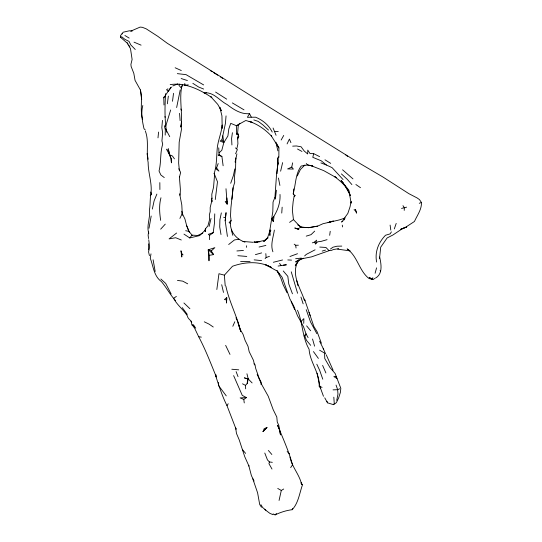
<?xml version="1.0" encoding="UTF-8"?>
<svg xmlns="http://www.w3.org/2000/svg" width="542" height="542" viewBox="0 0 542 542"><rect width="100%" height="100%" fill="white"/><g stroke="black" fill="none" stroke-linecap="round" stroke-linejoin="round"><path stroke-width="0.81" d="M148.826 233.317C146.198 225.946 150.574 217.925 149.382 210.147C150.466 204.713 149.836 199.036 150.94 193.724C152.336 183.203 148.101 173.02 148.142 162.458C145.981 151.956 149.233 141.252 145.324 130.988M278.859 157.437L278.913 147.885L275.871 142.146L277.883 150.879M148.542 249.855L148.589 243.832M166.665 132.207C164.497 119.497 164.802 106.449 165.635 93.637M205.384 228.9L205.35 231.671L204.903 230.486L205.384 228.9L207.904 225.899L209.612 219.578L209.354 214.822L210.215 211.617L210.181 207.532L211.902 200.479L211.82 194.192L213.562 187.166L214.564 174.836L214.158 173.494C216.956 165.107 216.454 155.852 217.369 147.126C218.351 139.633 221.502 132.587 222.213 125.006L222.193 128.312L221.942 115.88L219.781 107.241L221.346 110.751L217.762 104.376L210.696 96.611L211.868 97.567C199.598 89.437 185.31 82.337 170.202 84.606M277.104 173.609L277.951 157.905M235.804 158.115L235.587 168.162L234.34 177.749L234.74 182.2L233.087 187.756L230.872 208.06L230.526 215.933L231.088 220.519L230.343 223.453C230.492 232.464 236.766 239.388 244.97 242.166M279.997 194.429C280.593 203.162 277.152 212.051 272.05 218.988L273.371 221.542L273.981 216.725L272.05 218.988M165.188 135.114L165.31 129.85L164.334 125.683M227.22 201.583L225.201 201.583L227.159 204.185L226 188.724M323.472 396.277L320.478 388.113L319.191 386.182C319.888 372.943 309.868 362.144 309.089 349.217C302.172 337.327 302.822 322.795 297.504 310.248M303.73 323.357L303.866 318.621L300.837 321.663L303.567 326.846L306.006 333.77L308.086 337.619M214.761 213.866L214.456 223.162L213.223 232.647L209.639 235.33L209.49 239.645M269.55 232.112L270.865 230.641L270.16 230.065L269.916 235.513L269.55 232.112L272.809 211.671L273.046 202.051L274.936 197.457L276.738 171.834L278.154 162.925L277.863 158.257L278.432 156.834M179.653 195.296L179.727 193.758M226.752 297.673L226.495 302.91L226.752 297.673L224.408 299.563L226.78 299.943M209.287 255.343L208.995 260.777L208.236 249.835L214.869 247.647L211.272 250.926L208.236 249.835L209.287 255.343L213.629 254.577L211.272 250.926M404.217 210.398L404.359 207.722L402.97 205.662M181.983 254.015L181.78 257.016L180.953 250.783L181.983 254.015L183.06 254.875M281.752 213.067L282.152 207.186M293.364 194.639L293.771 188.901M239.869 123.251L238.29 124.978L237.62 133.23L238.765 136.699L237.782 138.827M226.055 115.9L225.397 123.501L221.922 139.877L223.826 142.58L221.82 150.256L218.968 152.952L219.388 154.951L221.902 156.509L223.128 165.764M162.478 120.385L161.821 127.621L162.654 132.824L161.936 140.906L162.695 144.26C159.937 152.871 161.34 162.214 159.03 171.015L160.866 174.998L164.273 177.566M245.675 388.838L245.472 385.369L247.186 383.587L247.511 380.044M225.187 220.757L226.041 212.762L225.187 220.757L227.416 236.427M233.087 187.756L231.949 199.28M157.993 137.851L158.576 132.065M379.495 258.656L380.721 247.145L387.13 237.952L392.957 234.971L401.717 229.117L406.696 226.881L400.741 229.259M275.39 199.056L276.413 190.208M181.604 121.503L180.906 127.018C182.939 113.244 178.901 99.403 181.936 85.717M235.716 158.095L235.194 162.18L236.888 153.908M172.505 101.273L173.535 93.312M167.349 103.8L168.352 96.124M151.184 216.021L149.003 228.257M351.324 201.644L351.128 203.121L348.858 190.188L341.047 180.527L343.35 182.878M216.834 289.523L218.954 273.71L224.374 275.173L232.484 266.264C244.876 261.793 259.388 260.865 271.244 267.348L265.438 264.672L277.287 271.102L279.421 274.53M329.678 235.316L330.22 231.285M142.803 105.494C140.785 113.285 142.282 121.076 144.003 128.718L145.209 129.89M232.416 132.702L231.59 138.528L231.922 144.951M148.583 232.03L148.129 235.133L148.522 238.548M344.123 219.761L344.292 218.622M277.822 164.931L278.154 162.925M180.229 89.864L176.645 107.54M237.369 138.806L238.487 134.646L237.62 133.23L236.542 134.152L238.487 134.646M375.498 278.107C383.086 273.873 381.155 263.981 379.685 257.037M150.994 253.873L150.242 258.195C153.379 266.224 153.786 276.21 161.428 281.583C166.543 287.626 170.1 294.773 175.513 300.593M246.373 247.335L246.644 245.777M160.967 197.755C158.914 205.249 159.531 212.843 160.662 220.343M274.36 230.072C273.351 237.172 270.228 244.686 272.904 251.786M234.774 168.935L233.473 175.344L230.689 183.284M336.717 400.362L337.971 394.169L337.652 389.691L336.06 385.091M291.752 167.119L287.606 168.921L293.378 169.07L291.752 167.119L292.626 162.864M351.047 201.936L350.044 206.807L347.842 213.426L343.879 218.893M221.339 212.904L219.91 219.727L219.72 227.003L221 234.517M152.343 209.07L154.124 200.784L156.875 194.097M236.922 148.345L237.918 143.833L237.613 137.37L238.765 136.699M279.062 500.449L281.298 490.449L283.717 489.019M247.186 383.587L248.25 378.987L246.935 373.77M280.62 171.184L282.626 162.627M209.124 226.448L211.034 218.426M297.436 262.206C291.264 275.871 300.654 288.378 304.658 300.81L305.031 300.092M179.524 176.895L180.628 172.485L178.833 168.725M292.673 146.157L296.372 145.961L301.095 146.78L304.218 151.008L307.68 153.975L307.761 150.087L310.01 153.542L313.71 153.671L312.788 157.329L321.25 160.805L326.44 165.032L332.111 167.668L343.079 179.571M264.781 453.044L267.457 459.907L269.408 461.947L268.961 463.708L271.996 469.047M314.604 242.071L315.579 243.954L316.582 240.14L314.604 242.071L312.334 242.843M375.105 273.249L376.568 267.856M165.595 126.571L170.655 109.979M301.142 483.288L301.63 484.623L302.632 484.446C299.496 492.908 298.561 502.895 292.179 509.704C286.21 510.435 280.499 512.298 275.092 514.9L273.127 513.918M270.16 230.065L267.592 237.687L263.717 241.583L268.005 237.877M394.305 228.92L396.202 223.412M292.179 509.704L292.599 508.531M216.59 167.885L218.907 171.116L215.784 168.704L216.59 167.885L218.196 163.542M263.08 431.567L264.137 428.722L266.996 427.435L263.08 431.567L266.996 427.435M163.982 104.972L163.792 97.831L164.334 96.395M235.601 153.752L237.382 149.606L235.472 147.905M232.816 326.291L234.801 321.758M182.796 84.498L181.258 87.987L178.914 85.324L179.808 83.99M344.272 219.801L344.746 218.744L341.568 222.044L342.801 221.183M179.897 218.426L182.248 213.48L181.8 204.944L180.147 196.421L180.371 189.239L179.368 176.496M297.267 175.981L300.37 169.571L304.922 164.964M287.07 143.921L289.421 139.077L290.918 142.681M296.725 262.85L295.268 265.837L299.198 260.113M212.234 201.76L211.366 199.51L212.105 198.108M122.126 33.963L123.068 32.235L129.348 30.799L132.187 31.104M324.746 397.828L327.517 402.821L333.547 404.678L334.251 403.39L333.818 397.178M281.169 139.999L283.73 135.432M204.07 92.926C213.48 91.584 219.496 100.717 227.159 104.579C233.507 109.464 241.156 114.552 249.53 113.63L247.389 117.289L255.567 117.201C262.823 120.121 268.737 125.053 272.226 132.045M391.392 231.874L390.159 233.873L385.525 235.242C378.512 242.382 374.637 251.996 376.629 262.05M221.922 139.877L220.059 141.076L223.826 142.58L227.891 136.008L228.812 128.935L230.729 123.332L236.359 125.676L238.29 124.978M254.062 481.059L251.427 475.7L248.771 465.564L248.934 466.039L244.713 456.615L239.198 439.833L236.481 433.458L235.655 427.909L236.068 429.196L226.99 405.653L228.209 403.749M170.879 87.255L163.792 97.831M290.668 467.597L292.524 464.867C288.832 451.269 282.992 438.37 277.545 425.226L279.658 429.799L280.471 434.88L278.805 425.402L277.253 421.981L276.799 417.008L273.188 409.677L268.236 396.236L261.454 384.102L257.152 374.265M121.997 33.638L120.507 35.65L120.548 37.296L127.268 43.17L130.487 48.638L132.113 59.451L130.907 64.403L131.15 66.531L133.813 73.36L135.053 80.365L140.405 89.945L141.713 99.552M171.407 87.099L168.244 91.293L166.557 89.742L167.918 88.841M183.968 234.124L189.747 237.945L192.024 235.14L197.667 235.472L202.762 233.162M150.256 195.723L151.631 194.097L150.649 192.024M304.103 336.006L306.006 333.77L304.983 336.677L306.501 340.342L310.688 345.329M306.25 163.535L307.66 164.971L312.748 166.048L307.66 164.971L301.176 166.028C295.221 174.09 295.932 184.483 293.114 193.792L295.051 195.642L294.028 196.834L293.175 201.394L292.348 210.106L293.446 219.591L300.715 227.233L308.744 227.667L317.666 226.116L323.025 223.71L339.251 219.95L345.247 217.979M374.746 278.507L373.113 279.442L369.19 277.423L371.541 279.232L372.882 277.728M160.669 229.178L165.263 224.124M315.579 243.954L317.632 241.813L320.945 241.434L327.05 239.679M231.088 220.519L229.11 222.566L230.343 223.453M275.092 514.9L276.495 513.504M204.903 230.486L199.659 235.587L189.747 237.945M314.706 231.116L311.04 234.659L306.237 236.136M265.113 258.561L266.136 257.585L269.469 256.305M304.638 255.932L306.298 254.394L315.078 249.808M228.67 244.51L234.449 239.957L238.887 239.218M176.597 233.026L169.07 238.907L175.696 237.728L181.285 239.998M267.89 237.843L264.55 240.391L255.14 242.504L254.008 241.834L259.842 241.82M289.611 222.383L293.446 219.591M333.547 404.678L336.372 402.645L338.642 397.903L340.41 392.327L340.816 388.316L335.159 373.526L330.024 367.598L324.766 358.54L324.543 353.066L319.604 350.2M330.457 249.002L332.971 247.206L336.955 246.217L341.799 246.095M298.798 259.72L295.614 261.915L303.5 258.168M246.434 397.604L240.126 397.909L243.785 399.413L246.434 397.604L242.247 395.369L233.629 375.633M176.367 296.433L173.616 298.303C177.071 305.071 183.406 309.563 187.383 315.939C187.688 318.865 190.831 319.922 191.766 322.504M297.931 228.893L298.838 229.605L294.767 227.979L297.931 228.893L300.715 227.233L309.414 227.559M204.957 93.495L206.285 92.716M406.703 226.542L414.44 221.488C417.144 215.364 421.812 209.483 421.425 202.484L419.474 199.592L417.096 197.932L408.878 193.67L383.099 177.105L356.521 161.482L258.825 100.636L167.295 43.285L157.702 36.26L146.211 28.841L142.377 27.317L140.114 27.1L130.812 31.118M120.548 37.296L121.625 36.727L124.965 39.383L129.016 41.375L130.791 44.891L135.263 49.491M247.572 379.332L248.25 378.987L252.118 382.93M406.696 226.881L400.694 229.32M339.692 388.79L337.652 389.691L333.025 389.867M333.499 249.51L331.182 250.485L329.021 250.384M172.769 85.975L177.857 83.847M419.271 203.291L421.425 202.484M289.936 256.508L297.504 253.717M293.845 196.062L295.051 195.642M213.223 232.647L208.311 234.347L209.639 235.33M302.632 484.446L302.226 484.575L301.135 482.61M322.151 251.102L325.518 250.079M255.411 254.638L261.637 252.904M282.565 259.97L273.331 262.274M406.608 207.159L401.561 208.419M265.878 245.431L259.076 247.03M317.666 226.116L308.744 227.667L301.901 227.227L297.727 224.883M278.107 266.054L286.4 264.794L283.385 265.113M334.014 249.428L338.77 248.656M299.882 259.164L311.555 256.867L329.075 250.695L325.952 247.464L319.746 247.064M255.14 242.504L257.511 242.206M295.634 258.717L301.345 258.087M191.021 321.067L192.01 324.943L193.474 324.787L195.737 328.195M184.788 83.448L184.917 85.216L188.264 84.87M236.901 250.96L243.433 250.451M336.067 376.412L333.838 376.588L337.009 378.472M219.388 154.951L218.08 154.998L221.902 156.509M294.184 244.164L295.661 245.275L298.371 245.208M260.729 384.102L261.454 384.102L261.048 382.035L259.218 378.479L255.763 368.614L254.984 364.908L254.042 363.838M273.066 128.014L274.509 131.482L278.242 131.496M240.607 261.495L250.065 261.65M371.541 279.232L372.842 279.279L369.143 278.602C358.98 270.919 357.727 256.366 347.144 248.92L350.146 250.899L337.605 249.137M287.802 259.943L291.535 260.119M237.87 255.702L246.766 256.447M243.04 241.447L253.27 242.315M231.82 369.238L238.717 369.84M254.171 259.869L261.576 260.614M177.329 73.631L186.048 74.64L203.65 84.925M269.408 461.947L272.314 462.333M184.917 85.216L187.159 85.528M177.458 280.41L182.762 281.149L187.688 283.818M193.264 325.39L198.657 336.69L201.333 337.138M185.649 230.736L188.928 231.312L192.451 235.675M223.636 217.274L225.56 217.742M248.25 378.987L244.354 377.821L246.285 378.729M181.157 78.529L187.397 80.534M253.832 119.924L258.236 121.401L263.019 124.992L268.52 130.087M311.271 165.744L323.737 170.635L336.419 177.729L334.705 176.638C341.203 181.794 347.91 187.356 350.349 195.648M320.891 162.898L326.44 165.032M203.663 89.057L198.596 87.011L192.83 83.319M272.999 514.643L269.909 513.376L264.842 509.555M319.191 386.182L322.07 387.374M134.016 42.154L141.083 45.149M175.154 67.764L181.292 70.535M204.287 321.819L209.022 324.102L213.257 327.016M313.71 153.671L319.597 156.618M242.518 383.804L245.472 385.369M150.94 193.724L151.631 194.097M297.524 149.023L301.962 151.455M277.748 488.457L281.298 490.449M244.008 109.857L232.328 102.912M254.984 364.908L254.428 364.583L253.446 360.308L249.178 351.636L248.006 346.291L245.079 340.315L243.033 334.265L239.889 328.886L237.579 321.304L235.966 317.741M124.897 35.487L129.165 38.082M215.581 92.065L226.705 99.152M210.201 70.514L212.152 71.713M213.562 72.587L217.796 75.196M324.99 159.815L330.708 163.372M220.574 76.998L222.654 78.353M355.884 184.51L360.484 187.701M345.803 154.985L347.632 156.36M265.851 510.151L262.626 507.495L260.959 504.71M342.564 169.809L352.971 178.88M208.236 249.835L213.629 254.577M160.859 279.022L165.696 283.432L171.164 294.015M341.406 173.914L347.219 179.267L351.893 184.578M287.138 451.547L289.597 453.891M183.921 302.978L189.896 308.696M192.01 324.943L194.382 327.551M268.378 450.463L271.854 454.494M283.256 270.973L287.836 276.366L288.771 283.981L292.45 293.805M226.265 395.884L218.609 385.66L218.311 382.476M242.477 449.664L245.634 453.397M306.63 325.871L310.654 330.755M303.899 298.954L304.868 300.153L310.146 315.559M277.037 270.709L282.131 277.294L289.855 298.825L293.703 305.945L297.477 315.688L300.837 321.663M182.254 307.626L187.302 314.441M279.564 263.365L281.23 265.634M380.125 270.492L380.64 271.196M313.452 351.595L318.378 358.404M174.436 158.86L172.424 156.001L169.483 154.714L166.462 149.172L168.725 150.717L169.483 154.714L171.13 158.731L171.421 162.851L171.089 158.332L169.483 154.714L168.237 148.488M127.18 42.73L128.081 44.112M128.982 45.494L129.877 46.876M278.913 147.885L271.203 135.73L271.684 136.34C265.478 129.64 257.836 124.22 249.124 121.347L252.531 122.485L245.797 120.493L236.359 125.676L236.542 134.152M261.461 507.265L259.706 504.514L257.599 492.82L252.796 478.83M344.251 184.294L350.423 195.615M225.648 345.369L229.991 354.4M211.366 199.51L211.902 200.479M316.819 333.635L310.519 321.921L306.21 309.658M165.561 128.786L169.734 136.659M215.547 375.43C218.921 385.653 222.125 396.006 226.99 405.653M277.287 271.102L280.993 278.48L283.175 284.787L286.975 292.646M249.53 113.63L251.251 117.065M319.577 341.148L323.594 349.204M182.248 213.48L184.93 218.975L186.665 225.689L188.928 231.312M180.859 108.962L181.489 110.297M316.806 364.217L319.692 370.382L322.781 379.204M198.657 336.69C205.601 349.732 210.784 363.418 216.346 376.988L215.885 374.678M272.131 218.853L273.371 221.542M291.162 301.664L294.652 309.529M323.188 348.391L325.6 353.865M333.093 370.22L326.237 354.78M322.619 365.396L325.898 372.977M214.158 173.494L217.498 181.821L215.269 199.537M274.509 131.482L276.074 135.29M186.665 225.689L189.443 232.559M236.109 371.622L238.033 376.629M309.042 312.422L313.865 326.467L317.104 331.711L321.392 343.262M326.968 401.337L327.517 402.821M289.977 457.041C291.887 467.062 299.753 474.846 301.63 484.623M300.945 297.063L303.154 303.845M238.195 323.235L240.736 331.44C236.942 315.911 229.191 301.698 225.851 286.074M312.538 339.014L314.584 346.155M297.572 293.269L291.244 271.82M319.421 384.339L317.036 373.174M319.841 385.85L320.478 388.113M231.305 229.794L232.796 235.309M274.936 197.457L275.038 197.864M296.752 280.749L297.931 285.688M221.705 284.733L223.494 292.429M142.648 119.613C139.7 109.979 142.871 99.748 140.405 89.945M149.429 255.695L148.562 251.874L149.653 247.199L148.738 239.815M147.072 153.643L148.21 159.246M153.101 259.781L155.181 271.447M342.266 225.14L342.625 226.949M278.439 178.047L279.902 185.425M181.787 211.238L182.458 215.269M164.978 116.53L165.107 117.309M222.816 135.852L223.826 142.58M295.661 245.275L296.054 248.012M390.104 225.093L390.796 230.093M243.785 399.413L244.266 402.916M181.062 125.771L181.468 129.328L179.178 142.18L178.65 163.095L179.382 170.73M265.817 253.622L266.136 257.585M224.374 275.173L225.201 285.715M179.565 113.346L180.12 120.67M218.744 147.851L218.968 152.952M226.949 197.972L227.159 204.185M159.829 182.6L159.89 189.537M329.936 221.908L328.093 222.599L333.425 221.048L329.936 221.908M355.613 209.774L354.007 209.747L355.715 210.831L356.555 213.135L355.613 209.774"/></g></svg>
